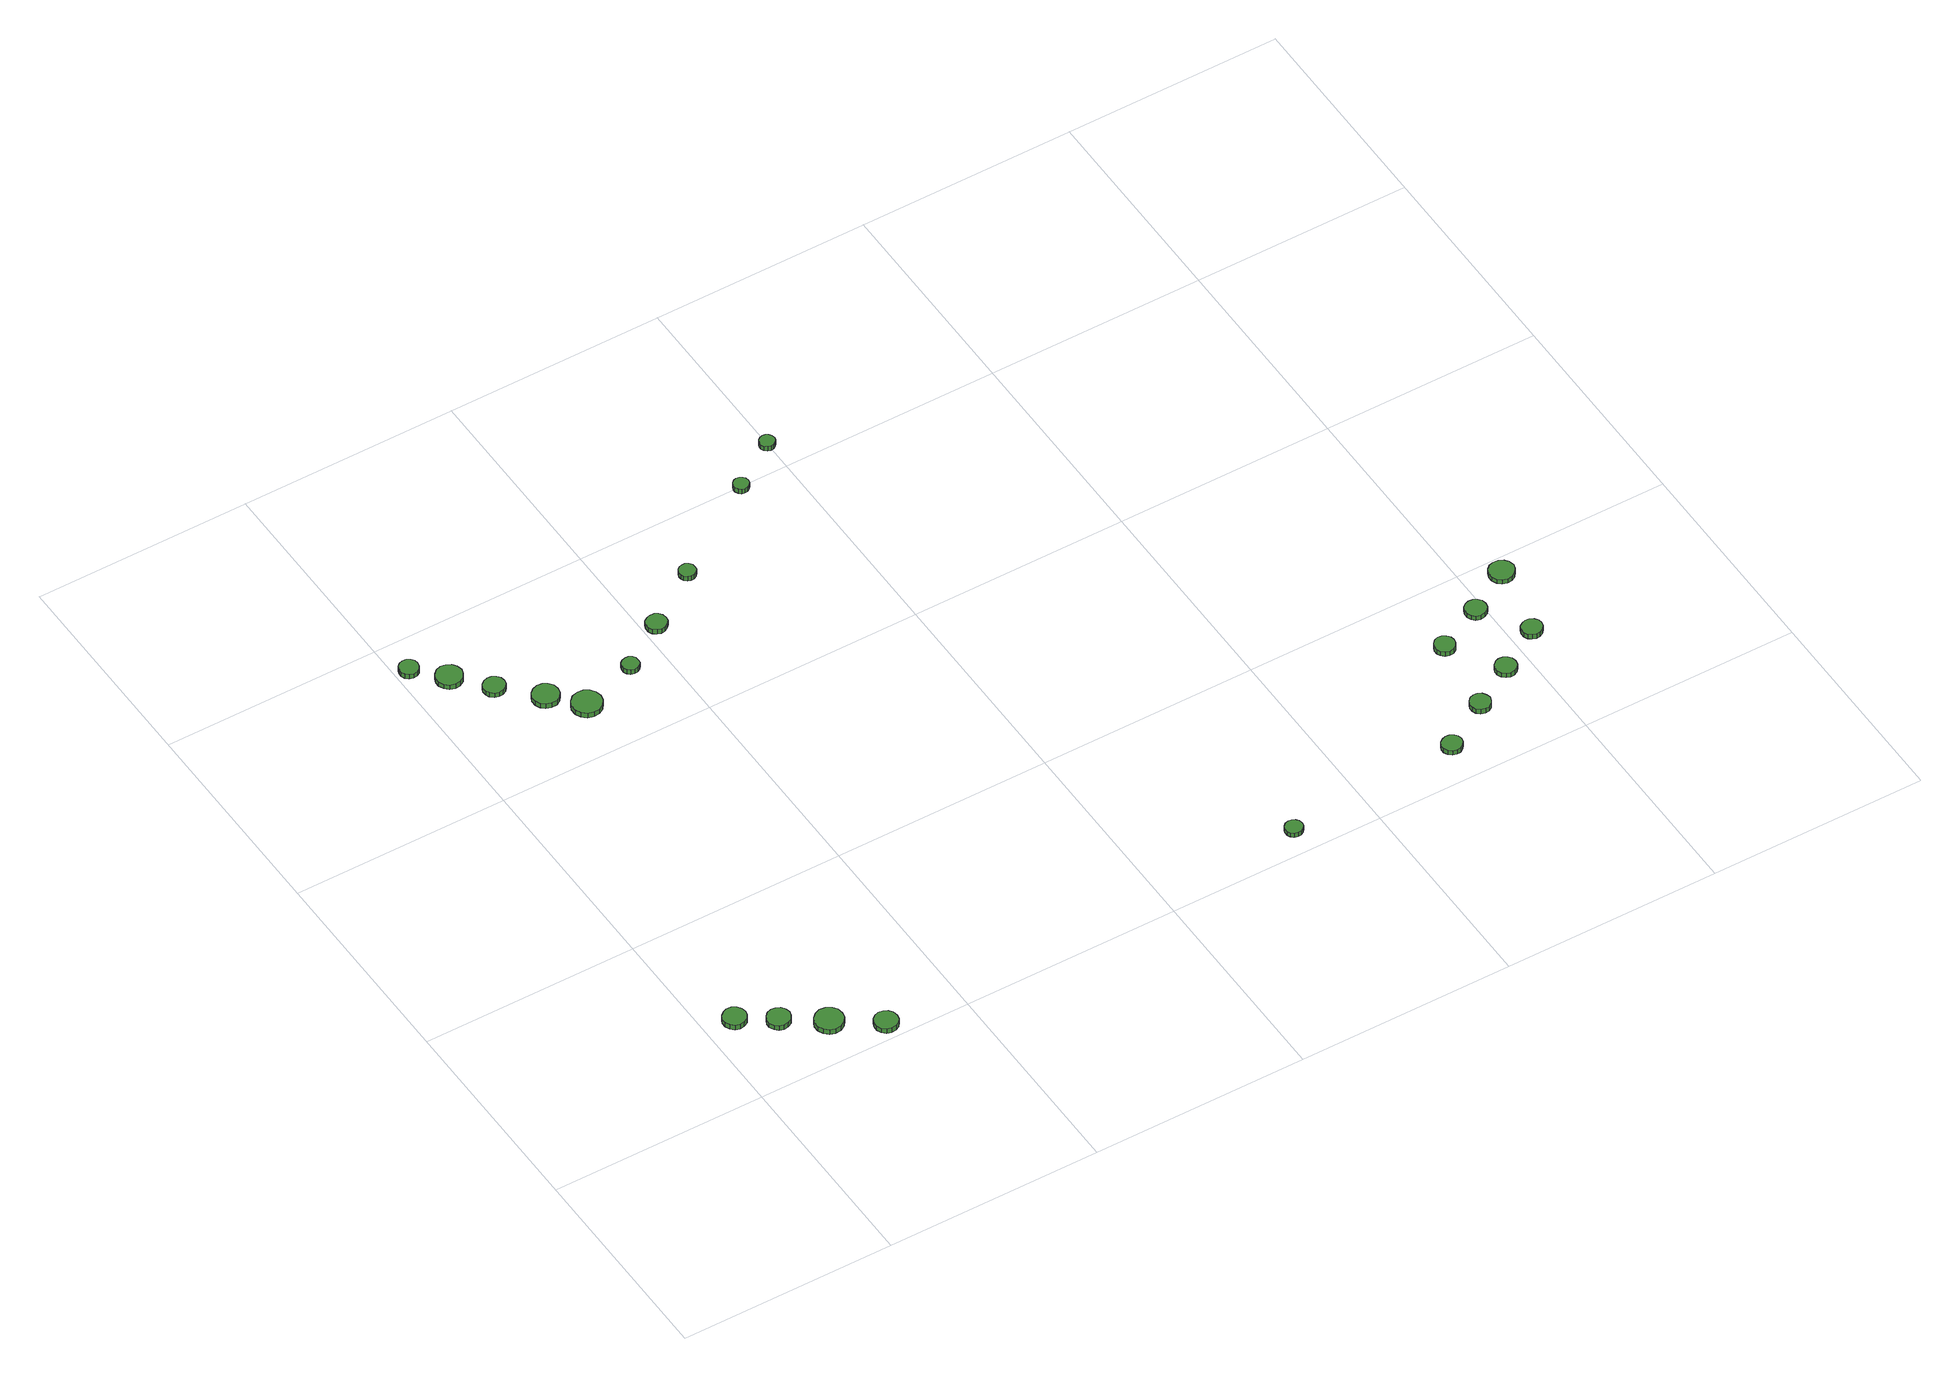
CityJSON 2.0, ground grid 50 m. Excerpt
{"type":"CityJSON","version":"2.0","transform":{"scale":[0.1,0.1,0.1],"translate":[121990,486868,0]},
"CityObjects":{
"tree1":{"type":"SolitaryVegetationObject","attributes":{"function":"something"},"geometry":[{"type":"MultiSurface","lod":"1","boundaries":[[[0,1,2,3,4,5,6,7,8,9,10,11,12,13,14]],[[15,16,17,18,19,20,21,22,23,24,25,26,27,28,29]],[[0,29,28,1]],[[1,28,27,2]],[[2,27,26,3]],[[3,26,25,4]],[[4,25,24,5]],[[5,24,23,6]],[[6,23,22,7]],[[7,22,21,8]],[[8,21,20,9]],[[9,20,19,10]],[[10,19,18,11]],[[11,18,17,12]],[[12,17,16,13]],[[13,16,15,14]],[[14,15,29,0]]]}]},
"tree2":{"type":"SolitaryVegetationObject","attributes":{"function":"something"},"geometry":[{"type":"MultiSurface","lod":"1","boundaries":[[[30,31,32,33,34,35,36,37,38,39,40,41,42,43,44]],[[45,46,47,48,49,50,51,52,53,54,55,56,57,58,59]],[[30,59,58,31]],[[31,58,57,32]],[[32,57,56,33]],[[33,56,55,34]],[[34,55,54,35]],[[35,54,53,36]],[[36,53,52,37]],[[37,52,51,38]],[[38,51,50,39]],[[39,50,49,40]],[[40,49,48,41]],[[41,48,47,42]],[[42,47,46,43]],[[43,46,45,44]],[[44,45,59,30]]]}]},
"tree3":{"type":"SolitaryVegetationObject","attributes":{"function":"something"},"geometry":[{"type":"MultiSurface","lod":"1","boundaries":[[[60,61,62,63,64,65,66,67,68,69,70,71,72,73,74]],[[75,76,77,78,79,80,81,82,83,84,85,86,87,88,89]],[[60,89,88,61]],[[61,88,87,62]],[[62,87,86,63]],[[63,86,85,64]],[[64,85,84,65]],[[65,84,83,66]],[[66,83,82,67]],[[67,82,81,68]],[[68,81,80,69]],[[69,80,79,70]],[[70,79,78,71]],[[71,78,77,72]],[[72,77,76,73]],[[73,76,75,74]],[[74,75,89,60]]]}]},
"tree4":{"type":"SolitaryVegetationObject","attributes":{"function":"something"},"geometry":[{"type":"MultiSurface","lod":"1","boundaries":[[[90,91,92,93,94,95,96,97,98,99,100,101,102,103,104]],[[105,106,107,108,109,110,111,112,113,114,115,116,117,118,119]],[[90,119,118,91]],[[91,118,117,92]],[[92,117,116,93]],[[93,116,115,94]],[[94,115,114,95]],[[95,114,113,96]],[[96,113,112,97]],[[97,112,111,98]],[[98,111,110,99]],[[99,110,109,100]],[[100,109,108,101]],[[101,108,107,102]],[[102,107,106,103]],[[103,106,105,104]],[[104,105,119,90]]]}]},
"tree5":{"type":"SolitaryVegetationObject","attributes":{"function":"something"},"geometry":[{"type":"MultiSurface","lod":"1","boundaries":[[[120,121,122,123,124,125,126,127,128,129,130,131,132,133,134]],[[135,136,137,138,139,140,141,142,143,144,145,146,147,148,149]],[[120,149,148,121]],[[121,148,147,122]],[[122,147,146,123]],[[123,146,145,124]],[[124,145,144,125]],[[125,144,143,126]],[[126,143,142,127]],[[127,142,141,128]],[[128,141,140,129]],[[129,140,139,130]],[[130,139,138,131]],[[131,138,137,132]],[[132,137,136,133]],[[133,136,135,134]],[[134,135,149,120]]]}]},
"tree6":{"type":"SolitaryVegetationObject","attributes":{"function":"something"},"geometry":[{"type":"MultiSurface","lod":"1","boundaries":[[[150,151,152,153,154,155,156,157,158,159,160,161,162,163,164]],[[165,166,167,168,169,170,171,172,173,174,175,176,177,178,179]],[[150,179,178,151]],[[151,178,177,152]],[[152,177,176,153]],[[153,176,175,154]],[[154,175,174,155]],[[155,174,173,156]],[[156,173,172,157]],[[157,172,171,158]],[[158,171,170,159]],[[159,170,169,160]],[[160,169,168,161]],[[161,168,167,162]],[[162,167,166,163]],[[163,166,165,164]],[[164,165,179,150]]]}]},
"tree7":{"type":"SolitaryVegetationObject","attributes":{"function":"something"},"geometry":[{"type":"MultiSurface","lod":"1","boundaries":[[[180,181,182,183,184,185,186,187,188,189,190,191,192,193,194]],[[195,196,197,198,199,200,201,202,203,204,205,206,207,208,209]],[[180,209,208,181]],[[181,208,207,182]],[[182,207,206,183]],[[183,206,205,184]],[[184,205,204,185]],[[185,204,203,186]],[[186,203,202,187]],[[187,202,201,188]],[[188,201,200,189]],[[189,200,199,190]],[[190,199,198,191]],[[191,198,197,192]],[[192,197,196,193]],[[193,196,195,194]],[[194,195,209,180]]]}]},
"tree8":{"type":"SolitaryVegetationObject","attributes":{"function":"something"},"geometry":[{"type":"MultiSurface","lod":"1","boundaries":[[[210,211,212,213,214,215,216,217,218,219,220,221,222,223,224]],[[225,226,227,228,229,230,231,232,233,234,235,236,237,238,239]],[[210,239,238,211]],[[211,238,237,212]],[[212,237,236,213]],[[213,236,235,214]],[[214,235,234,215]],[[215,234,233,216]],[[216,233,232,217]],[[217,232,231,218]],[[218,231,230,219]],[[219,230,229,220]],[[220,229,228,221]],[[221,228,227,222]],[[222,227,226,223]],[[223,226,225,224]],[[224,225,239,210]]]}]},
"tree9":{"type":"SolitaryVegetationObject","attributes":{"function":"something"},"geometry":[{"type":"MultiSurface","lod":"1","boundaries":[[[240,241,242,243,244,245,246,247,248,249,250,251,252,253,254]],[[255,256,257,258,259,260,261,262,263,264,265,266,267,268,269]],[[240,269,268,241]],[[241,268,267,242]],[[242,267,266,243]],[[243,266,265,244]],[[244,265,264,245]],[[245,264,263,246]],[[246,263,262,247]],[[247,262,261,248]],[[248,261,260,249]],[[249,260,259,250]],[[250,259,258,251]],[[251,258,257,252]],[[252,257,256,253]],[[253,256,255,254]],[[254,255,269,240]]]}]},
"tree10":{"type":"SolitaryVegetationObject","attributes":{"function":"something"},"geometry":[{"type":"MultiSurface","lod":"1","boundaries":[[[270,271,272,273,274,275,276,277,278,279,280,281,282,283,284]],[[285,286,287,288,289,290,291,292,293,294,295,296,297,298,299]],[[270,299,298,271]],[[271,298,297,272]],[[272,297,296,273]],[[273,296,295,274]],[[274,295,294,275]],[[275,294,293,276]],[[276,293,292,277]],[[277,292,291,278]],[[278,291,290,279]],[[279,290,289,280]],[[280,289,288,281]],[[281,288,287,282]],[[282,287,286,283]],[[283,286,285,284]],[[284,285,299,270]]]}]},
"tree11":{"type":"SolitaryVegetationObject","attributes":{"function":"something"},"geometry":[{"type":"MultiSurface","lod":"1","boundaries":[[[300,301,302,303,304,305,306,307,308,309,310,311,312,313,314]],[[315,316,317,318,319,320,321,322,323,324,325,326,327,328,329]],[[300,329,328,301]],[[301,328,327,302]],[[302,327,326,303]],[[303,326,325,304]],[[304,325,324,305]],[[305,324,323,306]],[[306,323,322,307]],[[307,322,321,308]],[[308,321,320,309]],[[309,320,319,310]],[[310,319,318,311]],[[311,318,317,312]],[[312,317,316,313]],[[313,316,315,314]],[[314,315,329,300]]]}]},
"tree12":{"type":"SolitaryVegetationObject","attributes":{"function":"something"},"geometry":[{"type":"MultiSurface","lod":"1","boundaries":[[[330,331,332,333,334,335,336,337,338,339,340,341,342,343,344]],[[345,346,347,348,349,350,351,352,353,354,355,356,357,358,359]],[[330,359,358,331]],[[331,358,357,332]],[[332,357,356,333]],[[333,356,355,334]],[[334,355,354,335]],[[335,354,353,336]],[[336,353,352,337]],[[337,352,351,338]],[[338,351,350,339]],[[339,350,349,340]],[[340,349,348,341]],[[341,348,347,342]],[[342,347,346,343]],[[343,346,345,344]],[[344,345,359,330]]]}]},
"tree13":{"type":"SolitaryVegetationObject","attributes":{"function":"something"},"geometry":[{"type":"MultiSurface","lod":"1","boundaries":[[[360,361,362,363,364,365,366,367,368,369,370,371,372,373,374]],[[375,376,377,378,379,380,381,382,383,384,385,386,387,388,389]],[[360,389,388,361]],[[361,388,387,362]],[[362,387,386,363]],[[363,386,385,364]],[[364,385,384,365]],[[365,384,383,366]],[[366,383,382,367]],[[367,382,381,368]],[[368,381,380,369]],[[369,380,379,370]],[[370,379,378,371]],[[371,378,377,372]],[[372,377,376,373]],[[373,376,375,374]],[[374,375,389,360]]]}]},
"tree14":{"type":"SolitaryVegetationObject","attributes":{"function":"something"},"geometry":[{"type":"MultiSurface","lod":"1","boundaries":[[[390,391,392,393,394,395,396,397,398,399,400,401,402,403,404]],[[405,406,407,408,409,410,411,412,413,414,415,416,417,418,419]],[[390,419,418,391]],[[391,418,417,392]],[[392,417,416,393]],[[393,416,415,394]],[[394,415,414,395]],[[395,414,413,396]],[[396,413,412,397]],[[397,412,411,398]],[[398,411,410,399]],[[399,410,409,400]],[[400,409,408,401]],[[401,408,407,402]],[[402,407,406,403]],[[403,406,405,404]],[[404,405,419,390]]]}]},
"tree15":{"type":"SolitaryVegetationObject","attributes":{"function":"something"},"geometry":[{"type":"MultiSurface","lod":"1","boundaries":[[[420,421,422,423,424,425,426,427,428,429,430,431,432,433,434]],[[435,436,437,438,439,440,441,442,443,444,445,446,447,448,449]],[[420,449,448,421]],[[421,448,447,422]],[[422,447,446,423]],[[423,446,445,424]],[[424,445,444,425]],[[425,444,443,426]],[[426,443,442,427]],[[427,442,441,428]],[[428,441,440,429]],[[429,440,439,430]],[[430,439,438,431]],[[431,438,437,432]],[[432,437,436,433]],[[433,436,435,434]],[[434,435,449,420]]]}]},
"tree16":{"type":"SolitaryVegetationObject","attributes":{"function":"something"},"geometry":[{"type":"MultiSurface","lod":"1","boundaries":[[[450,451,452,453,454,455,456,457,458,459,460,461,462,463,464]],[[465,466,467,468,469,470,471,472,473,474,475,476,477,478,479]],[[450,479,478,451]],[[451,478,477,452]],[[452,477,476,453]],[[453,476,475,454]],[[454,475,474,455]],[[455,474,473,456]],[[456,473,472,457]],[[457,472,471,458]],[[458,471,470,459]],[[459,470,469,460]],[[460,469,468,461]],[[461,468,467,462]],[[462,467,466,463]],[[463,466,465,464]],[[464,465,479,450]]]}]},
"tree17":{"type":"SolitaryVegetationObject","attributes":{"function":"something"},"geometry":[{"type":"MultiSurface","lod":"1","boundaries":[[[480,481,482,483,484,485,486,487,488,489,490,491,492,493,494]],[[495,496,497,498,499,500,501,502,503,504,505,506,507,508,509]],[[480,509,508,481]],[[481,508,507,482]],[[482,507,506,483]],[[483,506,505,484]],[[484,505,504,485]],[[485,504,503,486]],[[486,503,502,487]],[[487,502,501,488]],[[488,501,500,489]],[[489,500,499,490]],[[490,499,498,491]],[[491,498,497,492]],[[492,497,496,493]],[[493,496,495,494]],[[494,495,509,480]]]}]},
"tree18":{"type":"SolitaryVegetationObject","attributes":{"function":"something"},"geometry":[{"type":"MultiSurface","lod":"1","boundaries":[[[510,511,512,513,514,515,516,517,518,519,520,521,522,523,524]],[[525,526,527,528,529,530,531,532,533,534,535,536,537,538,539]],[[510,539,538,511]],[[511,538,537,512]],[[512,537,536,513]],[[513,536,535,514]],[[514,535,534,515]],[[515,534,533,516]],[[516,533,532,517]],[[517,532,531,518]],[[518,531,530,519]],[[519,530,529,520]],[[520,529,528,521]],[[521,528,527,522]],[[522,527,526,523]],[[523,526,525,524]],[[524,525,539,510]]]}]},
"tree19":{"type":"SolitaryVegetationObject","attributes":{"function":"something"},"geometry":[{"type":"MultiSurface","lod":"1","boundaries":[[[540,541,542,543,544,545,546,547,548,549,550,551,552,553,554]],[[555,556,557,558,559,560,561,562,563,564,565,566,567,568,569]],[[540,569,568,541]],[[541,568,567,542]],[[542,567,566,543]],[[543,566,565,544]],[[544,565,564,545]],[[545,564,563,546]],[[546,563,562,547]],[[547,562,561,548]],[[548,561,560,549]],[[549,560,559,550]],[[550,559,558,551]],[[551,558,557,552]],[[552,557,556,553]],[[553,556,555,554]],[[554,555,569,540]]]}]},
"tree20":{"type":"SolitaryVegetationObject","attributes":{"function":"something"},"geometry":[{"type":"MultiSurface","lod":"1","boundaries":[[[570,571,572,573,574,575,576,577,578,579,580,581,582,583,584]],[[585,586,587,588,589,590,591,592,593,594,595,596,597,598,599]],[[570,599,598,571]],[[571,598,597,572]],[[572,597,596,573]],[[573,596,595,574]],[[574,595,594,575]],[[575,594,593,576]],[[576,593,592,577]],[[577,592,591,578]],[[578,591,590,579]],[[579,590,589,580]],[[580,589,588,581]],[[581,588,587,582]],[[582,587,586,583]],[[583,586,585,584]],[[584,585,599,570]]]}]},
"tree21":{"type":"SolitaryVegetationObject","attributes":{"function":"something"},"geometry":[{"type":"MultiSurface","lod":"1","boundaries":[[[600,601,602,603,604,605,606,607,608,609,610,611,612,613,614]],[[615,616,617,618,619,620,621,622,623,624,625,626,627,628,629]],[[600,629,628,601]],[[601,628,627,602]],[[602,627,626,603]],[[603,626,625,604]],[[604,625,624,605]],[[605,624,623,606]],[[606,623,622,607]],[[607,622,621,608]],[[608,621,620,609]],[[609,620,619,610]],[[610,619,618,611]],[[611,618,617,612]],[[612,617,616,613]],[[613,616,615,614]],[[614,615,629,600]]]}]},
"tree22":{"type":"SolitaryVegetationObject","attributes":{"function":"something"},"geometry":[{"type":"MultiSurface","lod":"1","boundaries":[[[630,631,632,633,634,635,636,637,638,639,640,641,642,643,644]],[[645,646,647,648,649,650,651,652,653,654,655,656,657,658,659]],[[630,659,658,631]],[[631,658,657,632]],[[632,657,656,633]],[[633,656,655,634]],[[634,655,654,635]],[[635,654,653,636]],[[636,653,652,637]],[[637,652,651,638]],[[638,651,650,639]],[[639,650,649,640]],[[640,649,648,641]],[[641,648,647,642]],[[642,647,646,643]],[[643,646,645,644]],[[644,645,659,630]]]}]}
},
"vertices":[
[92,208,22],[89,219,22],[83,228,22],[73,234,22],[62,235,22],[52,231,22],[44,224,22],[39,214,22],[39,203,22],[44,193,22],[52,185,22],[62,182,22],[73,183,22],[83,189,22],[89,198,22],[89,198,9],[83,189,9],[73,183,9],[62,182,9],[52,185,9],[44,193,9],[39,203,9],[39,214,9],[44,224,9],[52,231,9],[62,235,9],[73,234,9],[83,228,9],[89,219,9],[92,208,9],
[168,159,22],[165,170,22],[159,179,22],[149,184,22],[138,185,22],[128,182,22],[120,174,22],[115,164,22],[115,153,22],[120,143,22],[128,136,22],[138,132,22],[149,134,22],[159,139,22],[165,148,22],[165,148,9],[159,139,9],[149,134,9],[138,132,9],[128,136,9],[120,143,9],[115,153,9],[115,164,9],[120,174,9],[128,182,9],[138,185,9],[149,184,9],[159,179,9],[165,170,9],[168,159,9],
[258,99,22],[256,113,22],[248,123,22],[236,130,22],[222,132,22],[210,127,22],[200,118,22],[194,106,22],[194,93,22],[200,80,22],[210,71,22],[222,67,22],[236,68,22],[248,75,22],[256,86,22],[256,86,9],[248,75,9],[236,68,9],[222,67,9],[210,71,9],[200,80,9],[194,93,9],[194,106,9],[200,118,9],[210,127,9],[222,132,9],[236,130,9],[248,123,9],[256,113,9],[258,99,9],
[350,34,22],[348,45,22],[341,54,22],[332,59,22],[321,61,22],[310,57,22],[302,50,22],[298,40,22],[298,29,22],[302,19,22],[310,11,22],[321,8,22],[332,9,22],[341,14,22],[348,23,22],[348,23,9],[341,14,9],[332,9,9],[321,8,9],[310,11,9],[302,19,9],[298,29,9],[298,40,9],[302,50,9],[310,57,9],[321,61,9],[332,59,9],[341,54,9],[348,45,9],[350,34,9],
[53,1416,14],[51,1425,14],[46,1432,14],[38,1437,14],[29,1438,14],[20,1435,14],[13,1429,14],[10,1420,14],[10,1411,14],[13,1403,14],[20,1397,14],[29,1394,14],[38,1395,14],[46,1400,14],[51,1407,14],[51,1407,1],[46,1400,1],[38,1395,1],[29,1394,1],[20,1397,1],[13,1403,1],[10,1411,1],[10,1420,1],[13,1429,1],[20,1435,1],[29,1438,1],[38,1437,1],[46,1432,1],[51,1425,1],[53,1416,1],
[119,1352,15],[116,1364,15],[109,1374,15],[98,1380,15],[86,1382,15],[74,1378,15],[65,1369,15],[60,1358,15],[60,1346,15],[65,1335,15],[74,1326,15],[86,1322,15],[98,1324,15],[109,1330,15],[116,1340,15],[116,1340,2],[109,1330,2],[98,1324,2],[86,1322,2],[74,1326,2],[65,1335,2],[60,1346,2],[60,1358,2],[65,1369,2],[74,1378,2],[86,1382,2],[98,1380,2],[109,1374,2],[116,1364,2],[119,1352,2],
[176,1277,17],[174,1287,17],[168,1295,17],[159,1300,17],[149,1301,17],[139,1298,17],[131,1291,17],[127,1282,17],[127,1272,17],[131,1263,17],[139,1256,17],[149,1253,17],[159,1254,17],[168,1259,17],[174,1267,17],[174,1267,4],[168,1259,4],[159,1254,4],[149,1253,4],[139,1256,4],[131,1263,4],[127,1272,4],[127,1282,4],[131,1291,4],[139,1298,4],[149,1301,4],[159,1300,4],[168,1295,4],[174,1287,4],[176,1277,4],
[256,1198,19],[254,1210,19],[246,1220,19],[236,1226,19],[223,1227,19],[211,1223,19],[202,1215,19],[197,1204,19],[197,1191,19],[202,1180,19],[211,1172,19],[223,1168,19],[236,1169,19],[246,1175,19],[254,1185,19],[254,1185,6],[246,1175,6],[236,1169,6],[223,1168,6],[211,1172,6],[202,1180,6],[197,1191,6],[197,1204,6],[202,1215,6],[211,1223,6],[223,1227,6],[236,1226,6],[246,1220,6],[254,1210,6],[256,1198,6],
[319,1131,21],[316,1145,21],[308,1157,21],[296,1164,21],[282,1165,21],[268,1161,21],[258,1151,21],[252,1139,21],[252,1124,21],[258,1112,21],[268,1102,21],[282,1098,21],[296,1099,21],[308,1106,21],[316,1118,21],[316,1118,8],[308,1106,8],[296,1099,8],[282,1098,8],[268,1102,8],[258,1112,8],[252,1124,8],[252,1139,8],[258,1151,8],[268,1161,8],[282,1165,8],[296,1164,8],[308,1157,8],[316,1145,8],[319,1131,8],
[438,1176,22],[437,1184,22],[432,1191,22],[425,1195,22],[417,1195,22],[409,1193,22],[403,1188,22],[400,1180,22],[400,1172,22],[403,1165,22],[409,1160,22],[417,1157,22],[425,1158,22],[432,1162,22],[437,1168,22],[437,1168,9],[432,1162,9],[425,1158,9],[417,1157,9],[409,1160,9],[403,1165,9],[400,1172,9],[400,1180,9],[403,1188,9],[409,1193,9],[417,1195,9],[425,1195,9],[432,1191,9],[437,1184,9],[438,1176,9],
[552,1250,20],[550,1260,20],[544,1268,20],[536,1272,20],[526,1273,20],[517,1270,20],[509,1264,20],[505,1255,20],[505,1245,20],[509,1236,20],[517,1230,20],[526,1227,20],[536,1228,20],[544,1233,20],[550,1240,20],[550,1240,7],[544,1233,7],[536,1228,7],[526,1227,7],[517,1230,7],[509,1236,7],[505,1245,7],[505,1255,7],[509,1264,7],[517,1270,7],[526,1273,7],[536,1272,7],[544,1268,7],[550,1260,7],[552,1250,7],
[679,1342,20],[678,1349,20],[673,1356,20],[666,1360,20],[658,1360,20],[651,1358,20],[645,1353,20],[642,1345,20],[642,1338,20],[645,1330,20],[651,1325,20],[658,1323,20],[666,1323,20],[673,1327,20],[678,1334,20],[678,1334,7],[673,1327,7],[666,1323,7],[658,1323,7],[651,1325,7],[645,1330,7],[642,1338,7],[642,1345,7],[645,1353,7],[651,1358,7],[658,1360,7],[666,1360,7],[673,1356,7],[678,1349,7],[679,1342,7],
[904,1494,19],[902,1501,19],[898,1506,19],[892,1510,19],[884,1511,19],[878,1509,19],[872,1504,19],[869,1497,19],[869,1490,19],[872,1483,19],[878,1478,19],[884,1476,19],[892,1477,19],[898,1481,19],[902,1486,19],[902,1486,6],[898,1481,6],[892,1477,6],[884,1476,6],[878,1478,6],[872,1483,6],[869,1490,6],[869,1497,6],[872,1504,6],[878,1509,6],[884,1511,6],[892,1510,6],[898,1506,6],[902,1501,6],[904,1494,6],
[1348,57,21],[1346,66,21],[1341,72,21],[1334,76,21],[1326,77,21],[1318,75,21],[1312,69,21],[1309,62,21],[1309,53,21],[1312,46,21],[1318,40,21],[1326,38,21],[1334,39,21],[1341,43,21],[1346,49,21],[1346,49,9],[1341,43,9],[1334,39,9],[1326,38,9],[1318,40,9],[1312,46,9],[1309,53,9],[1309,62,9],[1312,69,9],[1318,75,9],[1326,77,9],[1334,76,9],[1341,72,9],[1346,66,9],[1348,57,9],
[1014,1568,19],[1012,1576,19],[1008,1581,19],[1002,1585,19],[995,1586,19],[988,1584,19],[982,1579,19],[979,1572,19],[979,1565,19],[982,1558,19],[988,1553,19],[995,1551,19],[1002,1552,19],[1008,1556,19],[1012,1561,19],[1012,1561,6],[1008,1556,6],[1002,1552,6],[995,1551,6],[988,1553,6],[982,1558,6],[979,1565,6],[979,1572,6],[982,1579,6],[988,1584,6],[995,1586,6],[1002,1585,6],[1008,1581,6],[1012,1576,6],[1014,1568,6],
[1754,87,21],[1752,97,21],[1746,104,21],[1737,109,21],[1728,110,21],[1719,107,21],[1711,101,21],[1707,92,21],[1707,82,21],[1711,73,21],[1719,67,21],[1728,64,21],[1737,65,21],[1746,70,21],[1752,78,21],[1752,78,9],[1746,70,9],[1737,65,9],[1728,64,9],[1719,67,9],[1711,73,9],[1707,82,9],[1707,92,9],[1711,101,9],[1719,107,9],[1728,110,9],[1737,109,9],[1746,104,9],[1752,97,9],[1754,87,9],
[1867,158,20],[1864,167,20],[1859,175,20],[1850,180,20],[1841,181,20],[1831,178,20],[1824,171,20],[1820,162,20],[1820,153,20],[1824,144,20],[1831,137,20],[1841,134,20],[1850,135,20],[1859,140,20],[1864,148,20],[1864,148,7],[1859,140,7],[1850,135,7],[1841,134,7],[1831,137,7],[1824,144,7],[1820,153,7],[1820,162,7],[1824,171,7],[1831,178,7],[1841,181,7],[1850,180,7],[1859,175,7],[1864,167,7],[1867,158,7],
[1892,336,19],[1890,346,19],[1884,354,19],[1876,359,19],[1866,360,19],[1857,357,19],[1850,350,19],[1846,341,19],[1846,332,19],[1850,323,19],[1857,316,19],[1866,313,19],[1876,314,19],[1884,319,19],[1890,327,19],[1890,327,6],[1884,319,6],[1876,314,6],[1866,313,6],[1857,316,6],[1850,323,6],[1846,332,6],[1846,341,6],[1850,350,6],[1857,357,6],[1866,360,6],[1876,359,6],[1884,354,6],[1890,346,6],[1892,336,6],
[1967,218,19],[1965,228,19],[1959,236,19],[1950,241,19],[1940,242,19],[1931,239,19],[1923,232,19],[1919,223,19],[1919,213,19],[1923,204,19],[1931,197,19],[1940,194,19],[1950,195,19],[1959,200,19],[1965,208,19],[1965,208,7],[1959,200,7],[1950,195,7],[1940,194,7],[1931,197,7],[1923,204,7],[1919,213,7],[1919,223,7],[1923,232,7],[1931,239,7],[1940,242,7],[1950,241,7],[1959,236,7],[1965,228,7],[1967,218,7],
[2002,390,19],[2000,400,19],[1994,408,19],[1985,413,19],[1975,414,19],[1965,411,19],[1958,405,19],[1954,395,19],[1954,385,19],[1958,376,19],[1965,369,19],[1975,366,19],[1985,367,19],[1994,372,19],[2000,380,19],[2000,380,7],[1994,372,7],[1985,367,7],[1975,366,7],[1965,369,7],[1958,376,7],[1954,385,7],[1954,395,7],[1958,405,7],[1965,411,7],[1975,414,7],[1985,413,7],[1994,408,7],[2000,400,7],[2002,390,7],
[2070,282,20],[2068,291,20],[2062,299,20],[2053,304,20],[2044,305,20],[2035,302,20],[2027,296,20],[2023,287,20],[2023,277,20],[2027,268,20],[2035,262,20],[2044,259,20],[2053,260,20],[2062,265,20],[2068,272,20],[2068,272,7],[2062,265,7],[2053,260,7],[2044,259,7],[2035,262,7],[2027,268,7],[2023,277,7],[2023,287,7],[2027,296,7],[2035,302,7],[2044,305,7],[2053,304,7],[2062,299,7],[2068,291,7],[2070,282,7],
[2109,453,19],[2106,465,19],[2099,474,19],[2089,480,19],[2077,481,19],[2066,478,19],[2057,470,19],[2052,459,19],[2052,447,19],[2057,436,19],[2066,428,19],[2077,425,19],[2089,426,19],[2099,432,19],[2106,441,19],[2106,441,7],[2099,432,7],[2089,426,7],[2077,425,7],[2066,428,7],[2057,436,7],[2052,447,7],[2052,459,7],[2057,470,7],[2066,478,7],[2077,481,7],[2089,480,7],[2099,474,7],[2106,465,7],[2109,453,7]
]}
